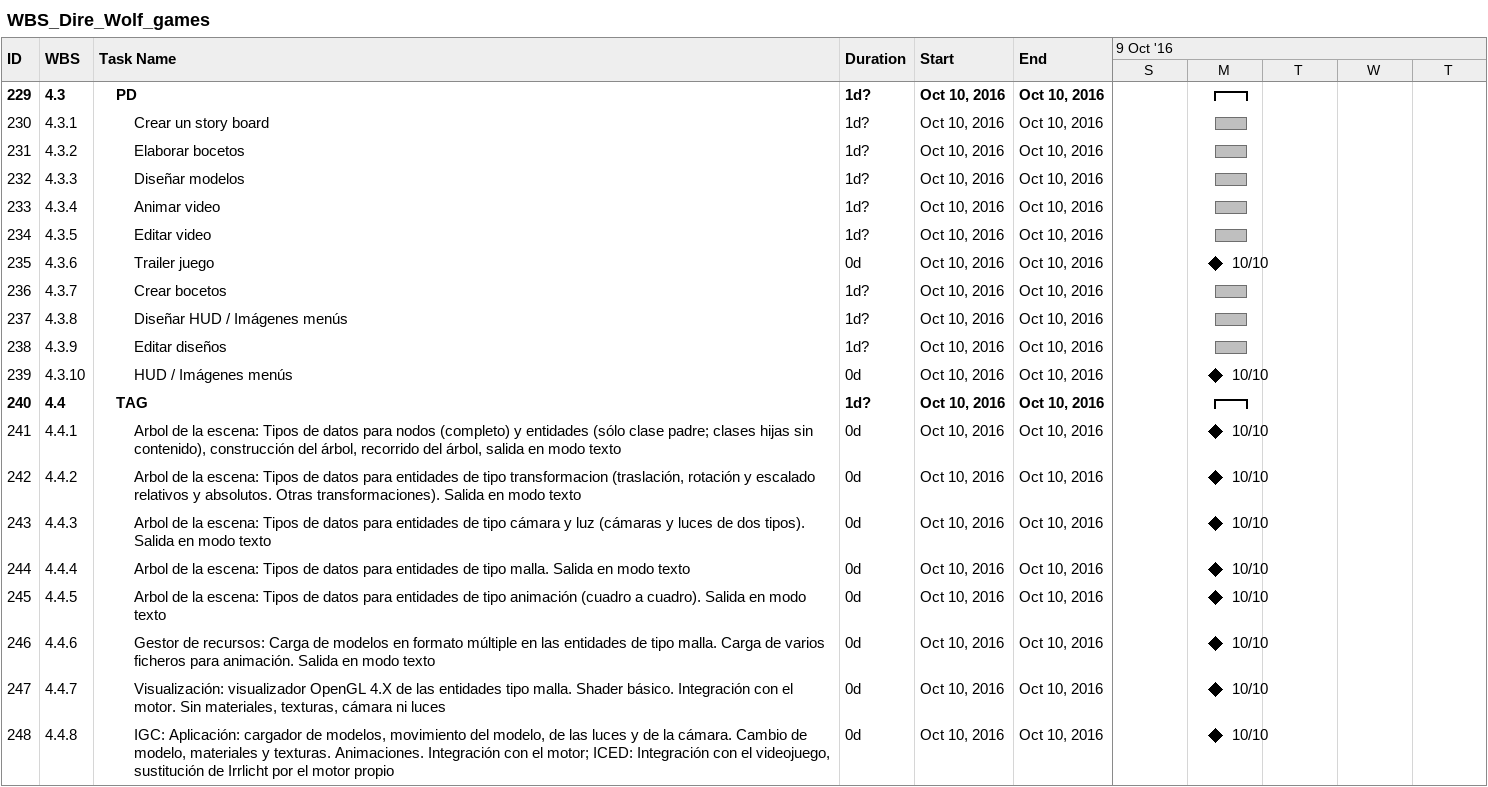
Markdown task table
WBS_Dire_Wolf_games

| ID | WBS | Task | Duration | Start | Finish |
|---|---|---|---|---|---|
| 229 | 4.3 | **PD** | 1d? | 2016-10-10 | 2016-10-10 |
| 230 | 4.3.1 | Crear un story board | 1d? | 2016-10-10 | 2016-10-10 |
| 231 | 4.3.2 | Elaborar bocetos | 1d? | 2016-10-10 | 2016-10-10 |
| 232 | 4.3.3 | Diseñar modelos | 1d? | 2016-10-10 | 2016-10-10 |
| 233 | 4.3.4 | Animar video | 1d? | 2016-10-10 | 2016-10-10 |
| 234 | 4.3.5 | Editar video | 1d? | 2016-10-10 | 2016-10-10 |
| 235 | 4.3.6 | Trailer juego | 0d | 2016-10-10 | 2016-10-10 |
| 236 | 4.3.7 | Crear bocetos | 1d? | 2016-10-10 | 2016-10-10 |
| 237 | 4.3.8 | Diseñar HUD / Imágenes menús | 1d? | 2016-10-10 | 2016-10-10 |
| 238 | 4.3.9 | Editar diseños | 1d? | 2016-10-10 | 2016-10-10 |
| 239 | 4.3.10 | HUD / Imágenes menús | 0d | 2016-10-10 | 2016-10-10 |
| 240 | 4.4 | **TAG** | 1d? | 2016-10-10 | 2016-10-10 |
| 241 | 4.4.1 | Arbol de la escena: Tipos de datos para nodos (completo) y entidades (sólo clase padre; clases hijas sin contenido), construcción del árbol, recorrido del árbol, salida en modo texto | 0d | 2016-10-10 | 2016-10-10 |
| 242 | 4.4.2 | Arbol de la escena: Tipos de datos para entidades de tipo transformacion (traslación, rotación y escalado relativos y absolutos. Otras transformaciones). Salida en modo texto | 0d | 2016-10-10 | 2016-10-10 |
| 243 | 4.4.3 | Arbol de la escena: Tipos de datos para entidades de tipo cámara y luz (cámaras y luces de dos tipos). Salida en modo texto | 0d | 2016-10-10 | 2016-10-10 |
| 244 | 4.4.4 | Arbol de la escena: Tipos de datos para entidades de tipo malla. Salida en modo texto | 0d | 2016-10-10 | 2016-10-10 |
| 245 | 4.4.5 | Arbol de la escena: Tipos de datos para entidades de tipo animación (cuadro a cuadro). Salida en modo texto | 0d | 2016-10-10 | 2016-10-10 |
| 246 | 4.4.6 | Gestor de recursos: Carga de modelos en formato múltiple en las entidades de tipo malla. Carga de varios ficheros para animación. Salida en modo texto | 0d | 2016-10-10 | 2016-10-10 |
| 247 | 4.4.7 | Visualización: visualizador OpenGL 4.X de las entidades tipo malla. Shader básico. Integración con el motor. Sin materiales, texturas, cámara ni luces | 0d | 2016-10-10 | 2016-10-10 |
| 248 | 4.4.8 | IGC: Aplicación: cargador de modelos, movimiento del modelo, de las luces y de la cámara. Cambio de modelo, materiales y texturas. Animaciones. Integración con el motor; ICED: Integración con el videojuego, sustitución de Irrlicht por el motor propio | 0d | 2016-10-10 | 2016-10-10 |
